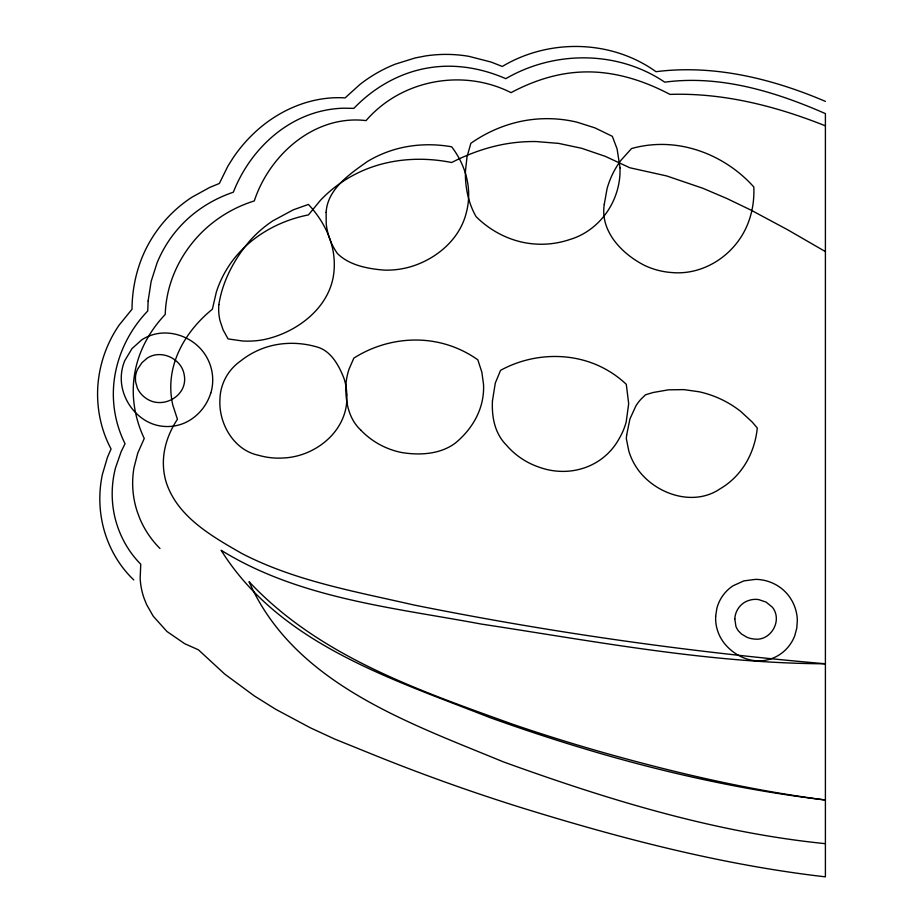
<?xml version="1.0" encoding="UTF-8"?>
<svg xmlns="http://www.w3.org/2000/svg" width="923" height="923" viewBox="0 0 923 923"><rect width="100%" height="100%" fill="white"/><g stroke="black" fill="none" stroke-linecap="round" stroke-linejoin="round"><path stroke-width="1.38" d="M210.744 393.071C206.337 407.505 194.984 419.873 180.493 424.499A42.873 42.873 0 0 1 163.417 426.357C139.823 424.395 121.363 401.759 121.259 378.615A45.838 45.838 0 0 1 124.743 360.697L132.001 348.606L141.807 339.802A42.008 42.008 0 0 1 153.426 334.553C168.021 330.457 184.173 334.691 195.768 344.198A46.288 46.288 0 0 1 210.825 393.094M825.404 843.668C714.69 832.558 607.403 799.503 503.173 761.798C407.92 722.374 293.952 683.505 249.048 581.686C318.92 656.345 418.846 690.439 512.6 724.22A1797.473 1797.473 0 0 0 610.588 754.587C681.128 774.235 752.73 790.619 825.404 799.999C710.641 786.477 598.254 756.456 489.628 717.483C392.125 679.028 279.796 644.185 221.105 550.246C299.098 598.531 392.898 607.507 481.125 624.04C595.289 641.37 709.522 663.395 825.404 663.775C687.162 651.88 549.508 632.255 413.469 604.911C355.39 591.493 295.452 581.202 241.976 553.558C211.84 536.275 176.581 516.511 165.817 481.045A67.817 67.817 0 0 1 163.383 460.981C163.844 446.051 169.232 431.629 177.435 419.261L172.855 405.289A80.243 80.243 0 0 1 170.836 383.818C172.059 354.097 189.792 327.503 212.371 309.228L216.351 292.06A106.168 106.168 0 0 1 227.196 268.558C244.837 239.911 275.781 221.278 308.432 214.909L320.604 200.118A129.82 129.82 0 0 1 359.266 172.243C387.879 158.733 420.842 156.299 451.647 162.517C468.03 154.118 485.475 147.738 503.589 144.311A164.559 164.559 0 0 1 536.136 141.554L558.542 143.377L581.571 148.268L605.303 156.356L629.798 167.755L666.66 175.935L702.888 188.292L726.943 198.537L751.08 210.167L787.746 229.827L825.404 251.587M825.404 125.84C776.116 106.168 723.378 92.646 669.96 94.4C647.196 82.389 622.287 73.782 596.454 72.167A142.915 142.915 0 0 0 567.149 73.402C547.454 76.321 528.544 83.301 511.03 92.646C463 68.256 401.332 79.643 366.062 120.601C314.905 114.475 269.574 154.418 254.287 200.937A129.335 129.335 0 0 0 204.306 229.942C188.142 245.137 175.947 264.543 169.74 285.876A117.302 117.302 0 0 0 165.217 314.466C151.222 329.176 140.654 347.313 135.981 367.158A104.103 104.103 0 0 0 133.235 391.248C133.339 407.562 137.262 423.749 144.253 438.471L137.769 453.078L133.939 467.938A90.835 90.835 0 0 0 137.204 511.538L139.719 518.334A93.788 93.788 0 0 0 159.979 548.493M825.404 101.38C772.332 78.72 713.94 64.31 655.988 71.694C611.349 39.631 549.162 38.385 502.297 66.456L491.151 62.072L468.884 56.338A135.658 135.658 0 0 0 425.549 55.945L415.188 57.941L395.298 64.148A142.373 142.373 0 0 0 359.958 84.431L345.11 97.896C310.636 95.692 276.727 110.818 252.394 134.746A148.095 148.095 0 0 0 233.161 157.764L227.912 166.117L219.351 183.469L209.74 187.415L191.846 197.268A131.597 131.597 0 0 0 141.715 258.382C135.346 274.546 132.093 291.864 132.024 309.228L119.171 325.046A122.782 122.782 0 0 0 97.734 387.683C96.661 408.808 101.034 430.268 111.072 448.947L107.483 457.254L102.395 474.41A116.863 116.863 0 0 0 101.472 518.368C105.418 541.616 116.667 563.63 133.777 579.932M360.812 430.13C348.34 418.557 345.144 400.501 345.952 384.199A63.733 63.733 0 0 1 349.044 369.108L353.844 358.124C379.249 341.891 411.15 335.914 440.571 342.929A106.272 106.272 0 0 1 477.849 359.866L481.875 372.292L483.548 384.568A65.083 65.083 0 0 1 481.875 402.405C478.045 418.557 468.019 432.725 455.258 443.132C440.294 454.358 419.619 455.512 401.655 452.512A77.555 77.555 0 0 1 360.801 430.13M715.66 616.137L715.648 620.094A40.774 40.774 0 0 0 723.713 642.523C733.358 655.168 749.822 663.349 765.836 660.199A37.693 37.693 0 0 0 779.877 654.476L783.039 652.123A40.035 40.035 0 0 0 788.727 646.308A38.962 38.962 0 0 0 794.772 635.693L796.814 628.009L797.334 620.129A42.389 42.389 0 0 0 792.165 601.115L790.076 597.677A41.097 41.097 0 0 0 781.746 588.666A42.631 42.631 0 0 0 755.556 579.367L743.88 580.89L733.116 585.747A38.062 38.062 0 0 0 726.863 590.824A38.651 38.651 0 0 0 716.871 608.315L715.66 616.137M734.812 618.871L735.896 626.267A17.479 17.479 0 0 0 738.7 631.228L741.573 634.078L746.961 637.262A23.952 23.952 0 0 0 755.014 639.097C768.974 640.7 780.004 624.952 775.205 612.203A17.479 17.479 0 0 0 772.389 607.242L766.09 602.096L758.591 599.569A21.079 21.079 0 0 0 748.818 600.458C740.8 602.869 735.17 610.576 734.812 618.871M620.06 167.917L619.968 174.205A73.563 73.563 0 0 1 614.43 198.364C606.434 217.805 590.085 233.507 569.803 239.53A88.908 88.908 0 0 1 524.195 242.587C506.023 238.999 489.19 229.712 476.095 216.651C470.592 207.11 467.407 196.357 466.069 185.454A95.173 95.173 0 0 1 465.457 170.963L467.05 156.702L470.857 143.296C486.179 132.52 503.681 124.836 522.072 121.132A128.493 128.493 0 0 1 576.967 122.171L594.931 127.882L612.33 136.316L617.083 148.891L620.06 167.917M135.427 377.392L135.566 381.741L137.342 388.041A23.986 23.986 0 0 0 146.007 398.286C162.633 410.147 188.28 395.759 184.231 374.992A22.371 22.371 0 0 0 181.046 366.454C175.774 358.274 165.563 353.417 155.883 354.824A22.371 22.371 0 0 0 147.345 358.009L141.946 362.693L137.827 368.865A21.425 21.425 0 0 0 135.427 377.392M492.444 400.917C491.636 416.711 494.659 433.268 506.231 444.921A74.417 74.417 0 0 0 538.305 466.888C568.706 478.299 603.077 467.719 619.068 438.817A68.452 68.452 0 0 0 626.175 422.053L628.678 403.686L626.302 384.326A100.434 100.434 0 0 0 605.961 369.419C573.725 351.363 532.652 352.69 500.554 370.354L495.305 383.045L492.444 400.917M346.806 394.859C348.779 429.576 316.727 456.366 283.834 457.958A72.352 72.352 0 0 1 258.602 455.293C240.026 451.497 226.908 435.633 221.982 417.992A57.33 57.33 0 0 1 219.939 399.163C220.355 383.841 228.085 369.731 240.661 360.951A80.682 80.682 0 0 1 270.001 346.113C285.449 341.995 301.959 342.537 317.258 347.06C331.242 351.005 339.053 365.796 344.048 378.534A57.076 57.076 0 0 1 346.806 394.859M148.13 300.91L147.749 310.97C124.582 334.98 111.118 368.589 113.633 402.082A110.818 110.818 0 0 0 125.043 443.709L121.155 451.647L115.513 467.846A103.249 103.249 0 0 0 114.683 516.418C118.813 534.336 127.766 551.158 140.757 564.218L140.158 578.352A71.821 71.821 0 0 0 144.069 598.277L146.561 604.496L153.206 616.183L166.948 631.494L184.669 643.689L198.399 649.804L224.739 674.09L254.425 696L275.896 709.395L310.382 727.82L334.737 739.081L373.054 754.587A1941.83 1941.83 0 0 0 525.487 808.952C623.521 839.134 723.309 865.093 825.404 876.85L825.404 113.61C775.205 91.608 720.09 74.74 664.722 82.17C617.787 50.327 554.331 50.384 505.792 78.674C485.567 69.813 463.392 65.118 441.286 66.433A125.09 125.09 0 0 0 411.693 71.879C389.668 78.801 369.777 91.735 353.844 108.372L343.483 108.199A109.226 109.226 0 0 0 314.132 113.114C276.635 124.893 247.479 156.114 233.334 192.203C217.597 197.522 202.864 205.76 190.265 216.582A122.355 122.355 0 0 0 157.048 262.951L151.153 281.4L148.13 300.91M604.277 204.295C599.892 231.5 622.344 254.275 644.854 265.559A76.055 76.055 0 0 0 671.898 272.55C695.331 274.719 718.463 264.105 733.797 246.614A78.34 78.34 0 0 0 744.492 231.073C751.541 217.563 754.506 202.137 753.803 186.965C729.447 159.725 693.127 142.8 656.345 144.553A110.968 110.968 0 0 0 631.54 148.545L620.891 160.371A86.347 86.347 0 0 0 607.057 188.73L604.277 204.295M326.119 212.371L326.234 223.931A63.191 63.191 0 0 0 337.391 253.479C349.206 265.363 367.942 268.812 384.291 270.116A84.628 84.628 0 0 0 413.366 265.882C437.906 257.679 459.919 238.607 466.277 212.832A70.517 70.517 0 0 0 468.676 194.603C468.665 177.308 462.1 160.44 451.647 146.792C434.179 143.723 416.077 144.069 398.84 148.395A116.54 116.54 0 0 0 367.458 161.467C349.979 173.893 327.492 188.869 326.119 212.371M218.855 304.59L218.67 307.821A50.269 50.269 0 0 0 219.986 320.581L223.112 329.903L228.085 338.914L242.472 340.979A87.5 87.5 0 0 0 263.632 339.687C294.922 333.191 326.915 310.266 333.157 277.442A73.459 73.459 0 0 0 334.149 259.605C332.776 238.803 322.508 219.466 308.432 204.433L293.295 209.821L272.816 220.851A120.209 120.209 0 0 0 249.925 240.707C234.442 258.763 222.547 280.927 218.855 304.59M626.671 434.929L626.302 438.471L628.805 451.047A63.11 63.11 0 0 0 640.274 472.611C658.826 495.132 694.373 506.277 719.963 488.902A72.64 72.64 0 0 0 734.408 477.814C747.722 464.638 755.464 446.513 757.287 427.984L752.164 421.996L740.696 411.404A102.615 102.615 0 0 0 699.196 391.79L683.966 389.621L668.506 389.829L653.103 392.506L645.512 394.802L641.254 398.898A48.181 48.181 0 0 0 635.993 405.705L629.924 418.973L626.671 434.929"/></g></svg>
